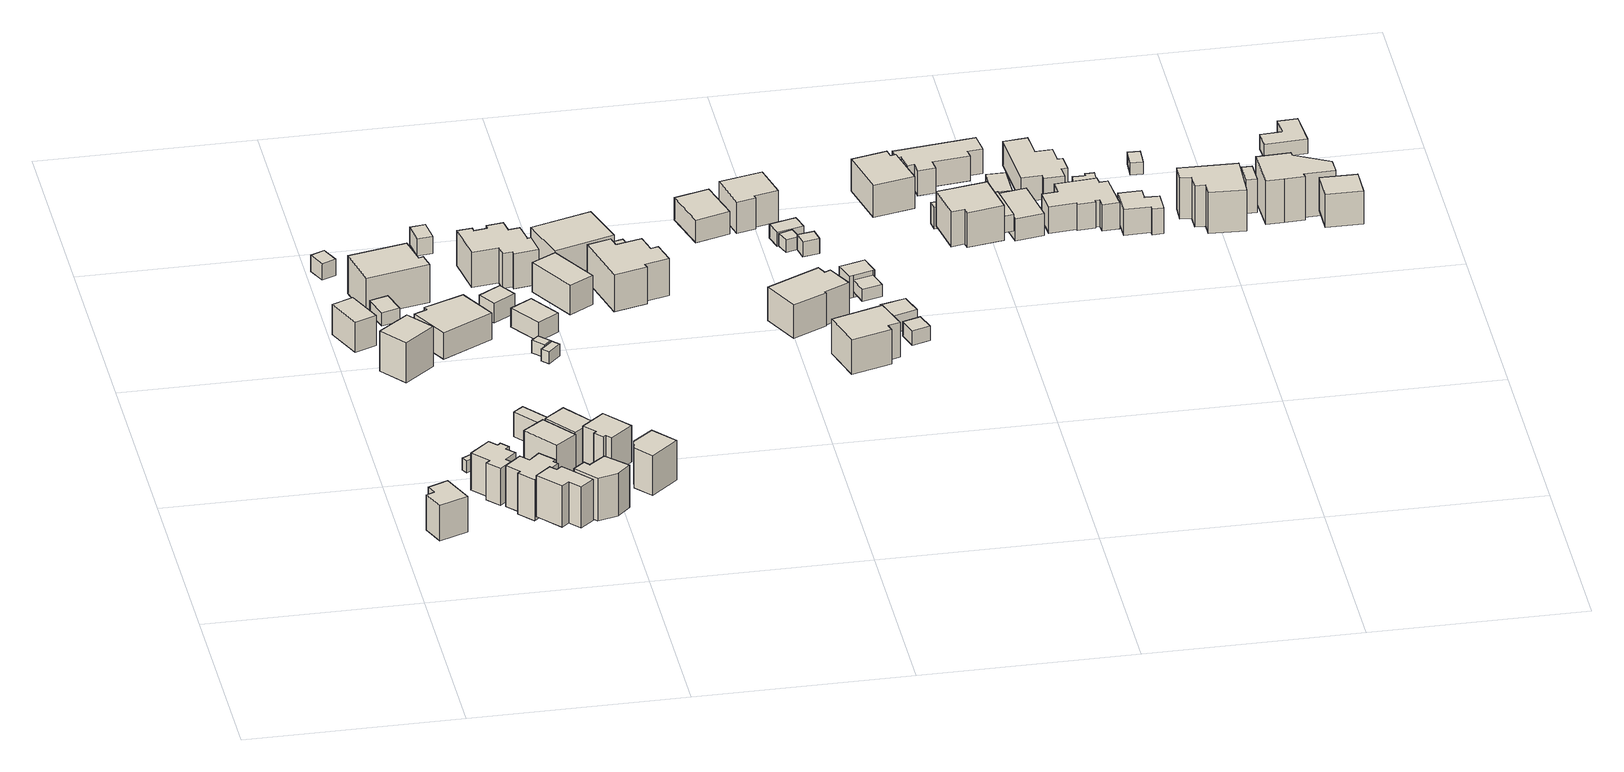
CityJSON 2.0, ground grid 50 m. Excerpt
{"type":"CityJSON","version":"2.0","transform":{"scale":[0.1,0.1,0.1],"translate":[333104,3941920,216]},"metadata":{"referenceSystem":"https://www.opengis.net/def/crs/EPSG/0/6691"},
"CityObjects":{
"building1":{"type":"Building","attributes":{"usage":"411","measuredHeight":9.8,"storeysAboveGround":2,"BuildingIDAttribute.prefecture":"14","BuildingIDAttribute.city":"14151","BuildingDetailAttribute.totalFloorArea":88.46,"BuildingDetailAttribute.buildingFootprintArea":44.23,"BuildingDetailAttribute.buildingStructureType":"601","BuildingDetailAttribute.buildingStructureOrgType":"1","BuildingDetailAttribute.orgUsage":"10","BuildingDetailAttribute.surveyYear":2015,"BuildingLandSlideRiskAttribute.description":"1","BuildingLandSlideRiskAttribute.areaType":"1"},"geometry":[{"type":"Solid","lod":"1","boundaries":[[[[0,1,2,3,4,5]],[[4,6,7,5]],[[3,8,6,4]],[[2,9,8,3]],[[1,10,9,2]],[[0,11,10,1]],[[5,7,11,0]],[[6,8,9,10,11,7]]]]}]},
"building2":{"type":"Building","attributes":{"usage":"411","measuredHeight":10.4,"storeysAboveGround":2,"BuildingIDAttribute.prefecture":"14","BuildingIDAttribute.city":"14151","BuildingDetailAttribute.totalFloorArea":95.38,"BuildingDetailAttribute.buildingFootprintArea":47.69,"BuildingDetailAttribute.buildingStructureType":"601","BuildingDetailAttribute.buildingStructureOrgType":"1","BuildingDetailAttribute.orgUsage":"10","BuildingDetailAttribute.surveyYear":2015,"BuildingLandSlideRiskAttribute.description":"1","BuildingLandSlideRiskAttribute.areaType":"1"},"geometry":[{"type":"Solid","lod":"1","boundaries":[[[[12,13,14,15,16,17,18,19,20,21,22,23]],[[22,24,25,23]],[[21,26,24,22]],[[20,27,26,21]],[[19,28,27,20]],[[18,29,28,19]],[[17,30,29,18]],[[16,31,30,17]],[[15,32,31,16]],[[14,33,32,15]],[[13,34,33,14]],[[12,35,34,13]],[[23,25,35,12]],[[24,26,27,28,29,30,31,32,33,34,35,25]]]]}]},
"building3":{"type":"Building","attributes":{"BuildingIDAttribute.prefecture":"14","BuildingIDAttribute.city":"14151","BuildingDetailAttribute.surveyYear":2015},"geometry":[{"type":"Solid","lod":"1","boundaries":[[[[36,37,38,39]],[[38,40,41,39]],[[37,42,40,38]],[[36,43,42,37]],[[39,41,43,36]],[[40,42,43,41]]]]}]},
"building4":{"type":"Building","attributes":{"usage":"411","measuredHeight":11.6,"storeysAboveGround":2,"BuildingIDAttribute.prefecture":"14","BuildingIDAttribute.city":"14151","BuildingDetailAttribute.totalFloorArea":104.06,"BuildingDetailAttribute.buildingFootprintArea":52.03,"BuildingDetailAttribute.buildingStructureType":"601","BuildingDetailAttribute.buildingStructureOrgType":"1","BuildingDetailAttribute.orgUsage":"10","BuildingDetailAttribute.surveyYear":2015,"BuildingLandSlideRiskAttribute.description":"1","BuildingLandSlideRiskAttribute.areaType":"1"},"geometry":[{"type":"Solid","lod":"1","boundaries":[[[[44,45,46,47,48,49,50,51,52,53]],[[52,54,55,53]],[[51,56,54,52]],[[50,57,56,51]],[[49,58,57,50]],[[48,59,58,49]],[[47,60,59,48]],[[46,61,60,47]],[[45,62,61,46]],[[44,63,62,45]],[[53,55,63,44]],[[54,56,57,58,59,60,61,62,63,55]]]]}]},
"building5":{"type":"Building","attributes":{"usage":"411","measuredHeight":11.5,"storeysAboveGround":2,"BuildingIDAttribute.prefecture":"14","BuildingIDAttribute.city":"14151","BuildingDetailAttribute.totalFloorArea":94.89,"BuildingDetailAttribute.buildingFootprintArea":47.44,"BuildingDetailAttribute.buildingStructureType":"601","BuildingDetailAttribute.buildingStructureOrgType":"1","BuildingDetailAttribute.orgUsage":"10","BuildingDetailAttribute.surveyYear":2015,"BuildingLandSlideRiskAttribute.description":"1","BuildingLandSlideRiskAttribute.areaType":"1"},"geometry":[{"type":"Solid","lod":"1","boundaries":[[[[64,65,66,67,68,69,70,71]],[[70,72,73,71]],[[69,74,72,70]],[[68,75,74,69]],[[67,76,75,68]],[[66,77,76,67]],[[65,78,77,66]],[[64,79,78,65]],[[71,73,79,64]],[[72,74,75,76,77,78,79,73]]]]}]},
"building6":{"type":"Building","attributes":{"usage":"411","measuredHeight":8.3,"storeysAboveGround":2,"BuildingIDAttribute.prefecture":"14","BuildingIDAttribute.city":"14151","BuildingDetailAttribute.totalFloorArea":82.24,"BuildingDetailAttribute.buildingFootprintArea":41.12,"BuildingDetailAttribute.buildingStructureType":"601","BuildingDetailAttribute.buildingStructureOrgType":"1","BuildingDetailAttribute.orgUsage":"10","BuildingDetailAttribute.surveyYear":2015,"BuildingLandSlideRiskAttribute.description":"1","BuildingLandSlideRiskAttribute.areaType":"1"},"geometry":[{"type":"Solid","lod":"1","boundaries":[[[[80,81,82,83]],[[82,84,85,83]],[[81,86,84,82]],[[80,87,86,81]],[[83,85,87,80]],[[84,86,87,85]]]]}]},
"building7":{"type":"Building","attributes":{"usage":"411","measuredHeight":11.3,"storeysAboveGround":1,"BuildingIDAttribute.prefecture":"14","BuildingIDAttribute.city":"14151","BuildingDetailAttribute.totalFloorArea":63.18,"BuildingDetailAttribute.buildingFootprintArea":63.18,"BuildingDetailAttribute.buildingStructureType":"601","BuildingDetailAttribute.buildingStructureOrgType":"1","BuildingDetailAttribute.orgUsage":"10","BuildingDetailAttribute.surveyYear":2015,"BuildingLandSlideRiskAttribute.description":"1","BuildingLandSlideRiskAttribute.areaType":"1"},"geometry":[{"type":"Solid","lod":"1","boundaries":[[[[88,89,90,91]],[[90,92,93,91]],[[89,94,92,90]],[[88,95,94,89]],[[91,93,95,88]],[[92,94,95,93]]]]}]},
"building8":{"type":"Building","attributes":{"usage":"411","measuredHeight":10.3,"storeysAboveGround":2,"BuildingIDAttribute.prefecture":"14","BuildingIDAttribute.city":"14151","BuildingDetailAttribute.totalFloorArea":102.05,"BuildingDetailAttribute.buildingFootprintArea":51.02,"BuildingDetailAttribute.buildingStructureType":"601","BuildingDetailAttribute.buildingStructureOrgType":"1","BuildingDetailAttribute.orgUsage":"10","BuildingDetailAttribute.surveyYear":2015,"BuildingLandSlideRiskAttribute.description":"1","BuildingLandSlideRiskAttribute.areaType":"1"},"geometry":[{"type":"Solid","lod":"1","boundaries":[[[[96,97,98,99]],[[98,100,101,99]],[[97,102,100,98]],[[96,103,102,97]],[[99,101,103,96]],[[100,102,103,101]]]]}]},
"building9":{"type":"Building","attributes":{"usage":"411","measuredHeight":12,"storeysAboveGround":2,"BuildingIDAttribute.prefecture":"14","BuildingIDAttribute.city":"14151","BuildingDetailAttribute.totalFloorArea":126.19,"BuildingDetailAttribute.buildingFootprintArea":63.09,"BuildingDetailAttribute.buildingStructureType":"601","BuildingDetailAttribute.buildingStructureOrgType":"1","BuildingDetailAttribute.orgUsage":"10","BuildingDetailAttribute.surveyYear":2015,"BuildingLandSlideRiskAttribute.description":"1","BuildingLandSlideRiskAttribute.areaType":"1"},"geometry":[{"type":"Solid","lod":"1","boundaries":[[[[104,105,106,107,108,109,110]],[[109,111,112,110]],[[108,113,111,109]],[[107,114,113,108]],[[106,115,114,107]],[[105,116,115,106]],[[104,117,116,105]],[[110,112,117,104]],[[111,113,114,115,116,117,112]]]]}]},
"building10":{"type":"Building","attributes":{"usage":"411","measuredHeight":4.9,"storeysAboveGround":2,"BuildingIDAttribute.prefecture":"14","BuildingIDAttribute.city":"14151","BuildingDetailAttribute.totalFloorArea":27.02,"BuildingDetailAttribute.buildingFootprintArea":13.51,"BuildingDetailAttribute.buildingStructureType":"601","BuildingDetailAttribute.buildingStructureOrgType":"1","BuildingDetailAttribute.orgUsage":"10","BuildingDetailAttribute.surveyYear":2015,"BuildingLandSlideRiskAttribute.description":"1","BuildingLandSlideRiskAttribute.areaType":"1"},"geometry":[{"type":"Solid","lod":"1","boundaries":[[[[118,119,120,121]],[[120,122,123,121]],[[119,124,122,120]],[[118,125,124,119]],[[121,123,125,118]],[[122,124,125,123]]]]}]},
"building11":{"type":"Building","attributes":{"measuredHeight":6.6,"BuildingIDAttribute.prefecture":"14","BuildingIDAttribute.city":"14151","BuildingDetailAttribute.surveyYear":2015,"BuildingLandSlideRiskAttribute.description":"1","BuildingLandSlideRiskAttribute.areaType":"1"},"geometry":[{"type":"Solid","lod":"1","boundaries":[[[[126,127,128,129]],[[128,130,131,129]],[[127,132,130,128]],[[126,133,132,127]],[[129,131,133,126]],[[130,132,133,131]]]]}]},
"building12":{"type":"Building","attributes":{"measuredHeight":3.8,"BuildingIDAttribute.prefecture":"14","BuildingIDAttribute.city":"14151","BuildingDetailAttribute.surveyYear":2015,"BuildingLandSlideRiskAttribute.description":"1","BuildingLandSlideRiskAttribute.areaType":"1"},"geometry":[{"type":"Solid","lod":"1","boundaries":[[[[134,135,136,137]],[[136,138,139,137]],[[135,140,138,136]],[[134,141,140,135]],[[137,139,141,134]],[[138,140,141,139]]]]}]},
"building13":{"type":"Building","attributes":{"usage":"411","measuredHeight":9.8,"storeysAboveGround":2,"BuildingIDAttribute.prefecture":"14","BuildingIDAttribute.city":"14151","BuildingDetailAttribute.totalFloorArea":89.57,"BuildingDetailAttribute.buildingFootprintArea":44.79,"BuildingDetailAttribute.buildingStructureType":"601","BuildingDetailAttribute.buildingStructureOrgType":"1","BuildingDetailAttribute.orgUsage":"10","BuildingDetailAttribute.surveyYear":2015,"BuildingLandSlideRiskAttribute.description":"1","BuildingLandSlideRiskAttribute.areaType":"1"},"geometry":[{"type":"Solid","lod":"1","boundaries":[[[[142,143,144,145]],[[144,146,147,145]],[[143,148,146,144]],[[142,149,148,143]],[[145,147,149,142]],[[146,148,149,147]]]]}]},
"building14":{"type":"Building","attributes":{"usage":"422","measuredHeight":10,"storeysAboveGround":2,"BuildingIDAttribute.prefecture":"14","BuildingIDAttribute.city":"14151","BuildingDetailAttribute.totalFloorArea":243.57,"BuildingDetailAttribute.buildingFootprintArea":121.78,"BuildingDetailAttribute.buildingStructureType":"610","BuildingDetailAttribute.buildingStructureOrgType":"2","BuildingDetailAttribute.orgUsage":"137","BuildingDetailAttribute.surveyYear":2015,"BuildingLandSlideRiskAttribute.description":"1","BuildingLandSlideRiskAttribute.areaType":"1"},"geometry":[{"type":"Solid","lod":"1","boundaries":[[[[150,151,152,153,154,155]],[[154,156,157,155]],[[153,158,156,154]],[[152,159,158,153]],[[151,160,159,152]],[[150,161,160,151]],[[155,157,161,150]],[[156,158,159,160,161,157]]]]}]},
"building15":{"type":"Building","attributes":{"usage":"411","measuredHeight":10.4,"storeysAboveGround":2,"BuildingIDAttribute.prefecture":"14","BuildingIDAttribute.city":"14151","BuildingDetailAttribute.totalFloorArea":98.52,"BuildingDetailAttribute.buildingFootprintArea":49.26,"BuildingDetailAttribute.buildingStructureType":"601","BuildingDetailAttribute.buildingStructureOrgType":"1","BuildingDetailAttribute.orgUsage":"10","BuildingDetailAttribute.surveyYear":2015,"BuildingLandSlideRiskAttribute.description":"1","BuildingLandSlideRiskAttribute.areaType":"1"},"geometry":[{"type":"Solid","lod":"1","boundaries":[[[[162,163,164,165,166,167,168,169]],[[168,170,171,169]],[[167,172,170,168]],[[166,173,172,167]],[[165,174,173,166]],[[164,175,174,165]],[[163,176,175,164]],[[162,177,176,163]],[[169,171,177,162]],[[170,172,173,174,175,176,177,171]]]]}]},
"building16":{"type":"Building","attributes":{"usage":"411","measuredHeight":8,"storeysAboveGround":1,"BuildingIDAttribute.prefecture":"14","BuildingIDAttribute.city":"14151","BuildingDetailAttribute.totalFloorArea":127.28,"BuildingDetailAttribute.buildingFootprintArea":127.28,"BuildingDetailAttribute.buildingStructureType":"601","BuildingDetailAttribute.buildingStructureOrgType":"1","BuildingDetailAttribute.orgUsage":"10","BuildingDetailAttribute.surveyYear":2015,"BuildingLandSlideRiskAttribute.description":"1","BuildingLandSlideRiskAttribute.areaType":"1"},"geometry":[{"type":"Solid","lod":"1","boundaries":[[[[178,179,180,181,182,183]],[[182,184,185,183]],[[181,186,184,182]],[[180,187,186,181]],[[179,188,187,180]],[[178,189,188,179]],[[183,185,189,178]],[[184,186,187,188,189,185]]]]}]},
"building17":{"type":"Building","attributes":{"usage":"411","measuredHeight":11.5,"storeysAboveGround":2,"BuildingIDAttribute.prefecture":"14","BuildingIDAttribute.city":"14151","BuildingDetailAttribute.totalFloorArea":79.07,"BuildingDetailAttribute.buildingFootprintArea":39.54,"BuildingDetailAttribute.buildingStructureType":"601","BuildingDetailAttribute.buildingStructureOrgType":"1","BuildingDetailAttribute.orgUsage":"10","BuildingDetailAttribute.surveyYear":2015,"BuildingLandSlideRiskAttribute.description":"1","BuildingLandSlideRiskAttribute.areaType":"1"},"geometry":[{"type":"Solid","lod":"1","boundaries":[[[[190,191,192,193,194]],[[193,195,196,194]],[[192,197,195,193]],[[191,198,197,192]],[[190,199,198,191]],[[194,196,199,190]],[[195,197,198,199,196]]]]}]},
"building18":{"type":"Building","attributes":{"BuildingIDAttribute.prefecture":"14","BuildingIDAttribute.city":"14151","BuildingDetailAttribute.surveyYear":2015,"BuildingLandSlideRiskAttribute.description":"1","BuildingLandSlideRiskAttribute.areaType":"1"},"geometry":[{"type":"Solid","lod":"1","boundaries":[[[[200,201,202,203]],[[202,204,205,203]],[[201,206,204,202]],[[200,207,206,201]],[[203,205,207,200]],[[204,206,207,205]]]]}]},
"building19":{"type":"Building","attributes":{"measuredHeight":6,"BuildingIDAttribute.prefecture":"14","BuildingIDAttribute.city":"14151","BuildingDetailAttribute.surveyYear":2015,"BuildingLandSlideRiskAttribute.description":"1","BuildingLandSlideRiskAttribute.areaType":"1"},"geometry":[{"type":"Solid","lod":"1","boundaries":[[[[208,209,210,211]],[[210,212,213,211]],[[209,214,212,210]],[[208,215,214,209]],[[211,213,215,208]],[[212,214,215,213]]]]}]},
"building20":{"type":"Building","attributes":{"usage":"411","measuredHeight":5.3,"storeysAboveGround":1,"BuildingIDAttribute.prefecture":"14","BuildingIDAttribute.city":"14151","BuildingDetailAttribute.totalFloorArea":24.82,"BuildingDetailAttribute.buildingFootprintArea":24.82,"BuildingDetailAttribute.buildingStructureType":"601","BuildingDetailAttribute.buildingStructureOrgType":"1","BuildingDetailAttribute.orgUsage":"10","BuildingDetailAttribute.surveyYear":2015,"BuildingLandSlideRiskAttribute.description":"1","BuildingLandSlideRiskAttribute.areaType":"1"},"geometry":[{"type":"Solid","lod":"1","boundaries":[[[[216,217,218,219]],[[218,220,221,219]],[[217,222,220,218]],[[216,223,222,217]],[[219,221,223,216]],[[220,222,223,221]]]]}]},
"building21":{"type":"Building","attributes":{"usage":"401","measuredHeight":4.7,"storeysAboveGround":1,"BuildingIDAttribute.prefecture":"14","BuildingIDAttribute.city":"14151","BuildingDetailAttribute.totalFloorArea":17.36,"BuildingDetailAttribute.buildingFootprintArea":17.36,"BuildingDetailAttribute.buildingStructureType":"601","BuildingDetailAttribute.buildingStructureOrgType":"1","BuildingDetailAttribute.orgUsage":"61","BuildingDetailAttribute.surveyYear":2015,"BuildingLandSlideRiskAttribute.description":"1","BuildingLandSlideRiskAttribute.areaType":"1"},"geometry":[{"type":"Solid","lod":"1","boundaries":[[[[224,225,226,227]],[[226,228,229,227]],[[225,230,228,226]],[[224,231,230,225]],[[227,229,231,224]],[[228,230,231,229]]]]}]},
"building22":{"type":"Building","attributes":{"usage":"411","measuredHeight":5.9,"storeysAboveGround":1,"BuildingIDAttribute.prefecture":"14","BuildingIDAttribute.city":"14151","BuildingDetailAttribute.totalFloorArea":46.43,"BuildingDetailAttribute.buildingFootprintArea":46.43,"BuildingDetailAttribute.buildingStructureType":"601","BuildingDetailAttribute.buildingStructureOrgType":"1","BuildingDetailAttribute.orgUsage":"10","BuildingDetailAttribute.surveyYear":2015,"BuildingLandSlideRiskAttribute.description":"1","BuildingLandSlideRiskAttribute.areaType":"1"},"geometry":[{"type":"Solid","lod":"1","boundaries":[[[[232,233,234,235]],[[234,236,237,235]],[[233,238,236,234]],[[232,239,238,233]],[[235,237,239,232]],[[236,238,239,237]]]]}]},
"building23":{"type":"Building","attributes":{"usage":"411","measuredHeight":10,"storeysAboveGround":2,"BuildingIDAttribute.prefecture":"14","BuildingIDAttribute.city":"14151","BuildingDetailAttribute.totalFloorArea":242.33,"BuildingDetailAttribute.buildingFootprintArea":121.17,"BuildingDetailAttribute.buildingStructureType":"601","BuildingDetailAttribute.buildingStructureOrgType":"1","BuildingDetailAttribute.orgUsage":"10","BuildingDetailAttribute.surveyYear":2015,"BuildingLandSlideRiskAttribute.description":"1","BuildingLandSlideRiskAttribute.areaType":"1"},"geometry":[{"type":"Solid","lod":"1","boundaries":[[[[240,241,242,243,244,245,246,247,248,249,250,251,252,253,254,255]],[[254,256,257,255]],[[253,258,256,254]],[[252,259,258,253]],[[251,260,259,252]],[[250,261,260,251]],[[249,262,261,250]],[[248,263,262,249]],[[247,264,263,248]],[[246,265,264,247]],[[245,266,265,246]],[[244,267,266,245]],[[243,268,267,244]],[[242,269,268,243]],[[241,270,269,242]],[[240,271,270,241]],[[255,257,271,240]],[[256,258,259,260,261,262,263,264,265,266,267,268,269,270,271,257]]]]}]},
"building24":{"type":"Building","attributes":{"usage":"411","measuredHeight":8,"storeysAboveGround":2,"BuildingIDAttribute.prefecture":"14","BuildingIDAttribute.city":"14151","BuildingDetailAttribute.totalFloorArea":135.94,"BuildingDetailAttribute.buildingFootprintArea":67.97,"BuildingDetailAttribute.buildingStructureType":"601","BuildingDetailAttribute.buildingStructureOrgType":"1","BuildingDetailAttribute.orgUsage":"10","BuildingDetailAttribute.surveyYear":2015,"BuildingLandSlideRiskAttribute.description":"1","BuildingLandSlideRiskAttribute.areaType":"1"},"geometry":[{"type":"Solid","lod":"1","boundaries":[[[[272,273,274,275]],[[274,276,277,275]],[[273,278,276,274]],[[272,279,278,273]],[[275,277,279,272]],[[276,278,279,277]]]]}]},
"building25":{"type":"Building","attributes":{"usage":"411","measuredHeight":8.9,"storeysAboveGround":2,"BuildingIDAttribute.prefecture":"14","BuildingIDAttribute.city":"14151","BuildingDetailAttribute.totalFloorArea":272.46,"BuildingDetailAttribute.buildingFootprintArea":136.23,"BuildingDetailAttribute.buildingStructureType":"601","BuildingDetailAttribute.buildingStructureOrgType":"1","BuildingDetailAttribute.orgUsage":"10","BuildingDetailAttribute.surveyYear":2015,"BuildingLandSlideRiskAttribute.description":"1","BuildingLandSlideRiskAttribute.areaType":"1"},"geometry":[{"type":"Solid","lod":"1","boundaries":[[[[280,281,282,283]],[[282,284,285,283]],[[281,286,284,282]],[[280,287,286,281]],[[283,285,287,280]],[[284,286,287,285]]]]}]},
"building26":{"type":"Building","attributes":{"usage":"411","measuredHeight":10.2,"storeysAboveGround":2,"BuildingIDAttribute.prefecture":"14","BuildingIDAttribute.city":"14151","BuildingDetailAttribute.totalFloorArea":229.03,"BuildingDetailAttribute.buildingFootprintArea":114.51,"BuildingDetailAttribute.buildingStructureType":"601","BuildingDetailAttribute.buildingStructureOrgType":"1","BuildingDetailAttribute.orgUsage":"10","BuildingDetailAttribute.surveyYear":2015,"BuildingLandSlideRiskAttribute.description":"1","BuildingLandSlideRiskAttribute.areaType":"1"},"geometry":[{"type":"Solid","lod":"1","boundaries":[[[[288,289,290,291,292,293,294,295,296,297]],[[296,298,299,297]],[[295,300,298,296]],[[294,301,300,295]],[[293,302,301,294]],[[292,303,302,293]],[[291,304,303,292]],[[290,305,304,291]],[[289,306,305,290]],[[288,307,306,289]],[[297,299,307,288]],[[298,300,301,302,303,304,305,306,307,299]]]]}]},
"building27":{"type":"Building","attributes":{"BuildingIDAttribute.prefecture":"14","BuildingIDAttribute.city":"14151","BuildingDetailAttribute.surveyYear":2015,"BuildingLandSlideRiskAttribute.description":"1","BuildingLandSlideRiskAttribute.areaType":"1"},"geometry":[{"type":"Solid","lod":"1","boundaries":[[[[308,309,310,311]],[[310,312,313,311]],[[309,314,312,310]],[[308,315,314,309]],[[311,313,315,308]],[[312,314,315,313]]]]}]},
"building28":{"type":"Building","attributes":{"usage":"411","measuredHeight":11,"storeysAboveGround":2,"BuildingIDAttribute.prefecture":"14","BuildingIDAttribute.city":"14151","BuildingDetailAttribute.totalFloorArea":205.81,"BuildingDetailAttribute.buildingFootprintArea":102.9,"BuildingDetailAttribute.buildingStructureType":"601","BuildingDetailAttribute.buildingStructureOrgType":"1","BuildingDetailAttribute.orgUsage":"10","BuildingDetailAttribute.surveyYear":2015,"BuildingLandSlideRiskAttribute.description":"1","BuildingLandSlideRiskAttribute.areaType":"1"},"geometry":[{"type":"Solid","lod":"1","boundaries":[[[[316,317,318,319,320,321]],[[320,322,323,321]],[[319,324,322,320]],[[318,325,324,319]],[[317,326,325,318]],[[316,327,326,317]],[[321,323,327,316]],[[322,324,325,326,327,323]]]]}]},
"building29":{"type":"Building","attributes":{"usage":"411","measuredHeight":10,"storeysAboveGround":2,"BuildingIDAttribute.prefecture":"14","BuildingIDAttribute.city":"14151","BuildingDetailAttribute.totalFloorArea":229.59,"BuildingDetailAttribute.buildingFootprintArea":114.8,"BuildingDetailAttribute.buildingStructureType":"601","BuildingDetailAttribute.buildingStructureOrgType":"1","BuildingDetailAttribute.orgUsage":"10","BuildingDetailAttribute.surveyYear":2015,"BuildingLandSlideRiskAttribute.description":"1","BuildingLandSlideRiskAttribute.areaType":"1"},"geometry":[{"type":"Solid","lod":"1","boundaries":[[[[328,329,330,331,332,333,334,335,336]],[[335,337,338,336]],[[334,339,337,335]],[[333,340,339,334]],[[332,341,340,333]],[[331,342,341,332]],[[330,343,342,331]],[[329,344,343,330]],[[328,345,344,329]],[[336,338,345,328]],[[337,339,340,341,342,343,344,345,338]]]]}]},
"building30":{"type":"Building","attributes":{"usage":"413","measuredHeight":6.5,"storeysAboveGround":2,"BuildingIDAttribute.prefecture":"14","BuildingIDAttribute.city":"14151","BuildingDetailAttribute.totalFloorArea":146.28,"BuildingDetailAttribute.buildingFootprintArea":73.14,"BuildingDetailAttribute.buildingStructureType":"601","BuildingDetailAttribute.buildingStructureOrgType":"1","BuildingDetailAttribute.orgUsage":"30","BuildingDetailAttribute.surveyYear":2015,"BuildingLandSlideRiskAttribute.description":"1","BuildingLandSlideRiskAttribute.areaType":"1"},"geometry":[{"type":"Solid","lod":"1","boundaries":[[[[346,347,348,349]],[[348,350,351,349]],[[347,352,350,348]],[[346,353,352,347]],[[349,351,353,346]],[[350,352,353,351]]]]}]},
"building31":{"type":"Building","attributes":{"measuredHeight":5.5,"BuildingIDAttribute.prefecture":"14","BuildingIDAttribute.city":"14151","BuildingDetailAttribute.surveyYear":2015,"BuildingLandSlideRiskAttribute.description":"1","BuildingLandSlideRiskAttribute.areaType":"1"},"geometry":[{"type":"Solid","lod":"1","boundaries":[[[[354,355,356,357]],[[356,358,359,357]],[[355,360,358,356]],[[354,361,360,355]],[[357,359,361,354]],[[358,360,361,359]]]]}]},
"building32":{"type":"Building","attributes":{"usage":"411","measuredHeight":4.7,"storeysAboveGround":1,"BuildingIDAttribute.prefecture":"14","BuildingIDAttribute.city":"14151","BuildingDetailAttribute.totalFloorArea":33.85,"BuildingDetailAttribute.buildingFootprintArea":33.85,"BuildingDetailAttribute.buildingStructureType":"610","BuildingDetailAttribute.buildingStructureOrgType":"2","BuildingDetailAttribute.orgUsage":"10","BuildingDetailAttribute.surveyYear":2015,"BuildingLandSlideRiskAttribute.description":"1","BuildingLandSlideRiskAttribute.areaType":"1"},"geometry":[{"type":"Solid","lod":"1","boundaries":[[[[362,363,364,365]],[[364,366,367,365]],[[363,368,366,364]],[[362,369,368,363]],[[365,367,369,362]],[[366,368,369,367]]]]}]},
"building33":{"type":"Building","attributes":{"usage":"411","measuredHeight":3.3,"storeysAboveGround":1,"BuildingIDAttribute.prefecture":"14","BuildingIDAttribute.city":"14151","BuildingDetailAttribute.totalFloorArea":9.71,"BuildingDetailAttribute.buildingFootprintArea":9.71,"BuildingDetailAttribute.buildingStructureType":"601","BuildingDetailAttribute.buildingStructureOrgType":"1","BuildingDetailAttribute.orgUsage":"10","BuildingDetailAttribute.surveyYear":2015,"BuildingLandSlideRiskAttribute.description":"1","BuildingLandSlideRiskAttribute.areaType":"1"},"geometry":[{"type":"Solid","lod":"1","boundaries":[[[[370,371,372,373]],[[372,374,375,373]],[[371,376,374,372]],[[370,377,376,371]],[[373,375,377,370]],[[374,376,377,375]]]]}]},
"building34":{"type":"Building","attributes":{"usage":"413","measuredHeight":9.2,"storeysAboveGround":2,"BuildingIDAttribute.prefecture":"14","BuildingIDAttribute.city":"14151","BuildingDetailAttribute.totalFloorArea":153.51,"BuildingDetailAttribute.buildingFootprintArea":76.76,"BuildingDetailAttribute.buildingStructureType":"601","BuildingDetailAttribute.buildingStructureOrgType":"1","BuildingDetailAttribute.orgUsage":"30","BuildingDetailAttribute.surveyYear":2015,"BuildingLandSlideRiskAttribute.description":"1","BuildingLandSlideRiskAttribute.areaType":"1"},"geometry":[{"type":"Solid","lod":"1","boundaries":[[[[378,379,380,381,382,383]],[[382,384,385,383]],[[381,386,384,382]],[[380,387,386,381]],[[379,388,387,380]],[[378,389,388,379]],[[383,385,389,378]],[[384,386,387,388,389,385]]]]}]},
"building35":{"type":"Building","attributes":{"usage":"411","measuredHeight":6.4,"storeysAboveGround":1,"BuildingIDAttribute.prefecture":"14","BuildingIDAttribute.city":"14151","BuildingDetailAttribute.totalFloorArea":27.4,"BuildingDetailAttribute.buildingFootprintArea":27.4,"BuildingDetailAttribute.buildingStructureType":"601","BuildingDetailAttribute.buildingStructureOrgType":"1","BuildingDetailAttribute.orgUsage":"10","BuildingDetailAttribute.surveyYear":2015,"BuildingLandSlideRiskAttribute.description":"1","BuildingLandSlideRiskAttribute.areaType":"1"},"geometry":[{"type":"Solid","lod":"1","boundaries":[[[[390,391,392,393,394,395]],[[394,396,397,395]],[[393,398,396,394]],[[392,399,398,393]],[[391,400,399,392]],[[390,401,400,391]],[[395,397,401,390]],[[396,398,399,400,401,397]]]]}]},
"building36":{"type":"Building","attributes":{"BuildingIDAttribute.prefecture":"14","BuildingIDAttribute.city":"14151","BuildingDetailAttribute.surveyYear":2015,"BuildingLandSlideRiskAttribute.description":"1","BuildingLandSlideRiskAttribute.areaType":"1"},"geometry":[{"type":"Solid","lod":"1","boundaries":[[[[402,403,404,405]],[[404,406,407,405]],[[403,408,406,404]],[[402,409,408,403]],[[405,407,409,402]],[[406,408,409,407]]]]}]},
"building37":{"type":"Building","attributes":{"usage":"411","measuredHeight":4.1,"storeysAboveGround":1,"BuildingIDAttribute.prefecture":"14","BuildingIDAttribute.city":"14151","BuildingDetailAttribute.totalFloorArea":23.24,"BuildingDetailAttribute.buildingFootprintArea":23.24,"BuildingDetailAttribute.buildingStructureType":"601","BuildingDetailAttribute.buildingStructureOrgType":"1","BuildingDetailAttribute.orgUsage":"10","BuildingDetailAttribute.surveyYear":2015,"BuildingLandSlideRiskAttribute.description":"1","BuildingLandSlideRiskAttribute.areaType":"1"},"geometry":[{"type":"Solid","lod":"1","boundaries":[[[[410,411,412,413]],[[412,414,415,413]],[[411,416,414,412]],[[410,417,416,411]],[[413,415,417,410]],[[414,416,417,415]]]]}]},
"building38":{"type":"Building","attributes":{"measuredHeight":4.6,"BuildingIDAttribute.prefecture":"14","BuildingIDAttribute.city":"14151","BuildingDetailAttribute.surveyYear":2015,"BuildingLandSlideRiskAttribute.description":"1","BuildingLandSlideRiskAttribute.areaType":"1"},"geometry":[{"type":"Solid","lod":"1","boundaries":[[[[418,419,420,421]],[[420,422,423,421]],[[419,424,422,420]],[[418,425,424,419]],[[421,423,425,418]],[[422,424,425,423]]]]}]},
"building39":{"type":"Building","attributes":{"usage":"411","measuredHeight":9,"storeysAboveGround":2,"BuildingIDAttribute.prefecture":"14","BuildingIDAttribute.city":"14151","BuildingDetailAttribute.totalFloorArea":193.35,"BuildingDetailAttribute.buildingFootprintArea":96.68,"BuildingDetailAttribute.buildingStructureType":"601","BuildingDetailAttribute.buildingStructureOrgType":"1","BuildingDetailAttribute.orgUsage":"10","BuildingDetailAttribute.surveyYear":2015,"BuildingLandSlideRiskAttribute.description":"1","BuildingLandSlideRiskAttribute.areaType":"1"},"geometry":[{"type":"Solid","lod":"1","boundaries":[[[[426,427,428,429,430,431]],[[430,432,433,431]],[[429,434,432,430]],[[428,435,434,429]],[[427,436,435,428]],[[426,437,436,427]],[[431,433,437,426]],[[432,434,435,436,437,433]]]]}]},
"building40":{"type":"Building","attributes":{"usage":"411","measuredHeight":10.2,"storeysAboveGround":2,"BuildingIDAttribute.prefecture":"14","BuildingIDAttribute.city":"14151","BuildingDetailAttribute.totalFloorArea":203.88,"BuildingDetailAttribute.buildingFootprintArea":101.94,"BuildingDetailAttribute.buildingStructureType":"601","BuildingDetailAttribute.buildingStructureOrgType":"1","BuildingDetailAttribute.orgUsage":"10","BuildingDetailAttribute.surveyYear":2015,"BuildingLandSlideRiskAttribute.description":"1","BuildingLandSlideRiskAttribute.areaType":"1"},"geometry":[{"type":"Solid","lod":"1","boundaries":[[[[438,439,440,441,442,443]],[[442,444,445,443]],[[441,446,444,442]],[[440,447,446,441]],[[439,448,447,440]],[[438,449,448,439]],[[443,445,449,438]],[[444,446,447,448,449,445]]]]}]},
"building41":{"type":"Building","attributes":{"measuredHeight":5.8,"BuildingIDAttribute.prefecture":"14","BuildingIDAttribute.city":"14151","BuildingDetailAttribute.surveyYear":2015,"BuildingLandSlideRiskAttribute.description":"1","BuildingLandSlideRiskAttribute.areaType":"1"},"geometry":[{"type":"Solid","lod":"1","boundaries":[[[[450,451,452,453]],[[452,454,455,453]],[[451,456,454,452]],[[450,457,456,451]],[[453,455,457,450]],[[454,456,457,455]]]]}]},
"building42":{"type":"Building","attributes":{"measuredHeight":8.3,"BuildingIDAttribute.prefecture":"14","BuildingIDAttribute.city":"14151","BuildingDetailAttribute.surveyYear":2015,"BuildingLandSlideRiskAttribute.description":"1","BuildingLandSlideRiskAttribute.areaType":"1"},"geometry":[{"type":"Solid","lod":"1","boundaries":[[[[458,459,460,461]],[[460,462,463,461]],[[459,464,462,460]],[[458,465,464,459]],[[461,463,465,458]],[[462,464,465,463]]]]}]},
"building43":{"type":"Building","attributes":{"usage":"411","measuredHeight":8.4,"storeysAboveGround":2,"BuildingIDAttribute.prefecture":"14","BuildingIDAttribute.city":"14151","BuildingDetailAttribute.totalFloorArea":219.47,"BuildingDetailAttribute.buildingFootprintArea":109.74,"BuildingDetailAttribute.buildingStructureType":"601","BuildingDetailAttribute.buildingStructureOrgType":"1","BuildingDetailAttribute.orgUsage":"10","BuildingDetailAttribute.surveyYear":2015,"BuildingLandSlideRiskAttribute.description":"1","BuildingLandSlideRiskAttribute.areaType":"1"},"geometry":[{"type":"Solid","lod":"1","boundaries":[[[[466,467,468,469,470,471,472,473,474,475,476,477]],[[476,478,479,477]],[[475,480,478,476]],[[474,481,480,475]],[[473,482,481,474]],[[472,483,482,473]],[[471,484,483,472]],[[470,485,484,471]],[[469,486,485,470]],[[468,487,486,469]],[[467,488,487,468]],[[466,489,488,467]],[[477,479,489,466]],[[478,480,481,482,483,484,485,486,487,488,489,479]]]]}]},
"building44":{"type":"Building","attributes":{"usage":"411","measuredHeight":6.7,"storeysAboveGround":2,"BuildingIDAttribute.prefecture":"14","BuildingIDAttribute.city":"14151","BuildingDetailAttribute.totalFloorArea":85.96,"BuildingDetailAttribute.buildingFootprintArea":42.98,"BuildingDetailAttribute.buildingStructureType":"601","BuildingDetailAttribute.buildingStructureOrgType":"1","BuildingDetailAttribute.orgUsage":"10","BuildingDetailAttribute.surveyYear":2015,"BuildingLandSlideRiskAttribute.description":"1","BuildingLandSlideRiskAttribute.areaType":"1"},"geometry":[{"type":"Solid","lod":"1","boundaries":[[[[490,491,492,493]],[[492,494,495,493]],[[491,496,494,492]],[[490,497,496,491]],[[493,495,497,490]],[[494,496,497,495]]]]}]},
"building45":{"type":"Building","attributes":{"usage":"431","storeysAboveGround":1,"BuildingIDAttribute.prefecture":"14","BuildingIDAttribute.city":"14151","BuildingDetailAttribute.totalFloorArea":31.28,"BuildingDetailAttribute.buildingFootprintArea":31.28,"BuildingDetailAttribute.buildingStructureType":"610","BuildingDetailAttribute.buildingStructureOrgType":"2","BuildingDetailAttribute.orgUsage":"143","BuildingDetailAttribute.surveyYear":2015,"BuildingLandSlideRiskAttribute.description":"1","BuildingLandSlideRiskAttribute.areaType":"1"},"geometry":[{"type":"Solid","lod":"1","boundaries":[[[[498,499,500,501]],[[500,502,503,501]],[[499,504,502,500]],[[498,505,504,499]],[[501,503,505,498]],[[502,504,505,503]]]]}]},
"building46":{"type":"Building","attributes":{"usage":"411","measuredHeight":8,"storeysAboveGround":1,"BuildingIDAttribute.prefecture":"14","BuildingIDAttribute.city":"14151","BuildingDetailAttribute.totalFloorArea":123.03,"BuildingDetailAttribute.buildingFootprintArea":123.03,"BuildingDetailAttribute.buildingStructureType":"601","BuildingDetailAttribute.buildingStructureOrgType":"1","BuildingDetailAttribute.orgUsage":"10","BuildingDetailAttribute.surveyYear":2015,"BuildingLandSlideRiskAttribute.description":"1","BuildingLandSlideRiskAttribute.areaType":"1"},"geometry":[{"type":"Solid","lod":"1","boundaries":[[[[506,507,508,509,510,511,512,513,514,515,516,517,518,519]],[[518,520,521,519]],[[517,522,520,518]],[[516,523,522,517]],[[515,524,523,516]],[[514,525,524,515]],[[513,526,525,514]],[[512,527,526,513]],[[511,528,527,512]],[[510,529,528,511]],[[509,530,529,510]],[[508,531,530,509]],[[507,532,531,508]],[[506,533,532,507]],[[519,521,533,506]],[[520,522,523,524,525,526,527,528,529,530,531,532,533,521]]]]}]},
"building47":{"type":"Building","attributes":{"usage":"414","measuredHeight":6.8,"storeysAboveGround":2,"BuildingIDAttribute.prefecture":"14","BuildingIDAttribute.city":"14151","BuildingDetailAttribute.totalFloorArea":236.28,"BuildingDetailAttribute.buildingFootprintArea":118.14,"BuildingDetailAttribute.buildingStructureType":"601","BuildingDetailAttribute.buildingStructureOrgType":"1","BuildingDetailAttribute.orgUsage":"44","BuildingDetailAttribute.surveyYear":2015,"BuildingLandSlideRiskAttribute.description":"1","BuildingLandSlideRiskAttribute.areaType":"1"},"geometry":[{"type":"Solid","lod":"1","boundaries":[[[[534,535,536,537,538,539,540,541,542,543,544,545]],[[544,546,547,545]],[[543,548,546,544]],[[542,549,548,543]],[[541,550,549,542]],[[540,551,550,541]],[[539,552,551,540]],[[538,553,552,539]],[[537,554,553,538]],[[536,555,554,537]],[[535,556,555,536]],[[534,557,556,535]],[[545,547,557,534]],[[546,548,549,550,551,552,553,554,555,556,557,547]]]]}]},
"building48":{"type":"Building","attributes":{"BuildingIDAttribute.prefecture":"14","BuildingIDAttribute.city":"14151","BuildingDetailAttribute.surveyYear":2015},"geometry":[{"type":"Solid","lod":"1","boundaries":[[[[558,559,560,561,562,563,564,565,566,567]],[[566,568,569,567]],[[565,570,568,566]],[[564,571,570,565]],[[563,572,571,564]],[[562,573,572,563]],[[561,574,573,562]],[[560,575,574,561]],[[559,576,575,560]],[[558,577,576,559]],[[567,569,577,558]],[[568,570,571,572,573,574,575,576,577,569]]]]}]},
"building49":{"type":"Building","attributes":{"usage":"411","measuredHeight":10.8,"storeysAboveGround":1,"BuildingIDAttribute.prefecture":"14","BuildingIDAttribute.city":"14151","BuildingDetailAttribute.totalFloorArea":50,"BuildingDetailAttribute.buildingFootprintArea":50,"BuildingDetailAttribute.buildingStructureType":"601","BuildingDetailAttribute.buildingStructureOrgType":"1","BuildingDetailAttribute.orgUsage":"10","BuildingDetailAttribute.surveyYear":2015},"geometry":[{"type":"Solid","lod":"1","boundaries":[[[[578,579,580,581,582,583,584,585]],[[584,586,587,585]],[[583,588,586,584]],[[582,589,588,583]],[[581,590,589,582]],[[580,591,590,581]],[[579,592,591,580]],[[578,593,592,579]],[[585,587,593,578]],[[586,588,589,590,591,592,593,587]]]]}]},
"building50":{"type":"Building","attributes":{"BuildingIDAttribute.prefecture":"14","BuildingIDAttribute.city":"14151","BuildingDetailAttribute.surveyYear":2015},"geometry":[{"type":"Solid","lod":"1","boundaries":[[[[594,595,596,597]],[[596,598,599,597]],[[595,600,598,596]],[[594,601,600,595]],[[597,599,601,594]],[[598,600,601,599]]]]}]},
"building51":{"type":"Building","attributes":{"usage":"412","measuredHeight":11.5,"storeysAboveGround":2,"BuildingIDAttribute.prefecture":"14","BuildingIDAttribute.city":"14151","BuildingDetailAttribute.totalFloorArea":211.01,"BuildingDetailAttribute.buildingFootprintArea":105.51,"BuildingDetailAttribute.buildingStructureType":"601","BuildingDetailAttribute.buildingStructureOrgType":"1","BuildingDetailAttribute.orgUsage":"20","BuildingDetailAttribute.surveyYear":2015,"BuildingLandSlideRiskAttribute.description":"1","BuildingLandSlideRiskAttribute.areaType":"1"},"geometry":[{"type":"Solid","lod":"1","boundaries":[[[[602,603,604,605,606,607,608,609]],[[608,610,611,609]],[[607,612,610,608]],[[606,613,612,607]],[[605,614,613,606]],[[604,615,614,605]],[[603,616,615,604]],[[602,617,616,603]],[[609,611,617,602]],[[610,612,613,614,615,616,617,611]]]]}]},
"building52":{"type":"Building","attributes":{"usage":"412","measuredHeight":10.9,"storeysAboveGround":2,"BuildingIDAttribute.prefecture":"14","BuildingIDAttribute.city":"14151","BuildingDetailAttribute.totalFloorArea":21.76,"BuildingDetailAttribute.buildingFootprintArea":10.88,"BuildingDetailAttribute.buildingStructureType":"601","BuildingDetailAttribute.buildingStructureOrgType":"1","BuildingDetailAttribute.orgUsage":"20","BuildingDetailAttribute.surveyYear":2015},"geometry":[{"type":"Solid","lod":"1","boundaries":[[[[618,619,620,621]],[[620,622,623,621]],[[619,624,622,620]],[[618,625,624,619]],[[621,623,625,618]],[[622,624,625,623]]]]}]},
"building53":{"type":"Building","attributes":{"usage":"412","measuredHeight":12.9,"storeysAboveGround":2,"BuildingIDAttribute.prefecture":"14","BuildingIDAttribute.city":"14151","BuildingDetailAttribute.totalFloorArea":219.71,"BuildingDetailAttribute.buildingFootprintArea":109.86,"BuildingDetailAttribute.buildingStructureType":"601","BuildingDetailAttribute.buildingStructureOrgType":"1","BuildingDetailAttribute.orgUsage":"20","BuildingDetailAttribute.surveyYear":2015,"BuildingLandSlideRiskAttribute.description":"1","BuildingLandSlideRiskAttribute.areaType":"1"},"geometry":[{"type":"Solid","lod":"1","boundaries":[[[[626,627,628,629,630,631,632,633,634]],[[633,635,636,634]],[[632,637,635,633]],[[631,638,637,632]],[[630,639,638,631]],[[629,640,639,630]],[[628,641,640,629]],[[627,642,641,628]],[[626,643,642,627]],[[634,636,643,626]],[[635,637,638,639,640,641,642,643,636]]]]}]},
"building54":{"type":"Building","attributes":{"usage":"411","measuredHeight":9.3,"storeysAboveGround":1,"BuildingIDAttribute.prefecture":"14","BuildingIDAttribute.city":"14151","BuildingDetailAttribute.totalFloorArea":51.8,"BuildingDetailAttribute.buildingFootprintArea":51.8,"BuildingDetailAttribute.buildingStructureType":"601","BuildingDetailAttribute.buildingStructureOrgType":"1","BuildingDetailAttribute.orgUsage":"10","BuildingDetailAttribute.surveyYear":2015,"BuildingLandSlideRiskAttribute.description":"1","BuildingLandSlideRiskAttribute.areaType":"1"},"geometry":[{"type":"Solid","lod":"1","boundaries":[[[[644,645,646,647]],[[646,648,649,647]],[[645,650,648,646]],[[644,651,650,645]],[[647,649,651,644]],[[648,650,651,649]]]]}]},
"building55":{"type":"Building","attributes":{"usage":"411","measuredHeight":4.7,"storeysAboveGround":2,"BuildingIDAttribute.prefecture":"14","BuildingIDAttribute.city":"14151","BuildingDetailAttribute.totalFloorArea":107.48,"BuildingDetailAttribute.buildingFootprintArea":53.74,"BuildingDetailAttribute.buildingStructureType":"601","BuildingDetailAttribute.buildingStructureOrgType":"1","BuildingDetailAttribute.orgUsage":"10","BuildingDetailAttribute.surveyYear":2015},"geometry":[{"type":"Solid","lod":"1","boundaries":[[[[652,653,654,655,656,657]],[[656,658,659,657]],[[655,660,658,656]],[[654,661,660,655]],[[653,662,661,654]],[[652,663,662,653]],[[657,659,663,652]],[[658,660,661,662,663,659]]]]}]}
},
"vertices":[
[110,74,132],[43,47,132],[22,98,132],[41,106,132],[32,129,132],[79,149,132],[32,129,222],[79,149,222],[41,106,222],[22,98,222],[43,47,222],[110,74,222],
[187,225,122],[152,264,122],[199,306,122],[216,287,122],[223,294,122],[239,276,122],[230,268,122],[249,248,122],[222,224,122],[232,213,122],[204,187,122],[177,217,122],[204,187,216],[177,217,216],[232,213,216],[222,224,216],[249,248,216],[230,268,216],[239,276,216],[223,294,216],[216,287,216],[199,306,216],[152,264,216],[187,225,216],
[161,362,107],[153,376,107],[177,390,107],[185,376,107],[177,390,137],[185,376,137],[153,376,137],[161,362,137],
[261,89,135],[230,124,135],[237,130,135],[210,160,135],[248,195,135],[266,175,135],[291,199,135],[322,165,135],[315,159,135],[325,148,135],[315,159,239],[325,148,239],[322,165,239],[291,199,239],[266,175,239],[248,195,239],[210,160,239],[237,130,239],[230,124,239],[261,89,239],
[327,36,153],[310,21,153],[262,76,153],[298,107,153],[311,93,153],[324,104,153],[382,37,153],[350,10,153],[382,37,258],[350,10,258],[324,104,258],[311,93,258],[298,107,258],[262,76,258],[310,21,258],[327,36,258],
[2,1118,31],[52,1139,31],[88,1054,31],[38,1033,31],[88,1054,108],[38,1033,108],[52,1139,108],[2,1118,108],
[142,977,47],[190,917,47],[119,860,47],[71,920,47],[119,860,149],[71,920,149],[190,917,149],[142,977,149],
[284,340,123],[333,377,123],[392,301,123],[343,263,123],[392,301,215],[343,263,215],[333,377,215],[284,340,215],
[440,53,149],[392,40,149],[349,92,149],[376,114,149],[386,101,149],[424,132,149],[471,84,149],[424,132,257],[471,84,257],[386,101,257],[376,114,257],[349,92,257],[392,40,257],[440,53,257],
[63,1403,7],[30,1388,7],[12,1430,7],[45,1445,7],[12,1430,48],[45,1445,48],[30,1388,48],[63,1403,48],
[363,442,112],[339,423,112],[288,486,112],[312,505,112],[288,486,175],[312,505,175],[339,423,175],[363,442,175],
[155,1132,39],[113,1120,39],[97,1177,39],[139,1189,39],[97,1177,73],[139,1189,73],[113,1120,73],[155,1132,73],
[393,312,124],[339,383,124],[386,420,124],[441,349,124],[386,420,214],[441,349,214],[339,383,214],[393,312,214],
[92,1193,24],[70,1295,24],[206,1324,24],[220,1258,24],[231,1261,24],[239,1225,24],[231,1261,120],[239,1225,120],[220,1258,120],[206,1324,120],[70,1295,120],[92,1193,120],
[460,237,144],[449,249,144],[442,244,144],[425,264,144],[431,269,144],[407,298,144],[460,343,144],[512,281,144],[460,343,237],[512,281,237],[407,298,237],[431,269,237],[425,264,237],[442,244,237],[449,249,237],[460,237,237],
[216,934,53],[167,1025,53],[198,1038,53],[194,1049,53],[287,1086,53],[335,998,53],[287,1086,120],[335,998,120],[194,1049,120],[198,1038,120],[167,1025,120],[216,934,120],
[529,119,152],[495,159,152],[500,188,152],[547,227,152],[593,174,152],[547,227,253],[593,174,253],[500,188,253],[495,159,253],[529,119,253],
[425,796,100],[410,811,100],[439,840,100],[454,825,100],[439,840,130],[454,825,130],[410,811,130],[425,796,130],
[399,867,89],[416,883,89],[440,858,89],[423,842,89],[440,858,121],[423,842,121],[416,883,121],[399,867,121],
[346,1030,74],[320,1071,74],[372,1104,74],[398,1063,74],[372,1104,124],[398,1063,124],[320,1071,124],[346,1030,124],
[282,1419,29],[246,1415,29],[239,1467,29],[275,1472,29],[239,1467,73],[275,1472,73],[246,1415,73],[282,1419,73],
[379,1008,74],[430,1040,74],[477,968,74],[427,936,74],[477,968,122],[427,936,122],[430,1040,122],[379,1008,122],
[321,1345,38],[356,1349,38],[358,1338,38],[389,1343,38],[388,1354,38],[427,1360,38],[432,1328,38],[459,1332,38],[467,1285,38],[475,1287,38],[483,1234,38],[426,1225,38],[425,1233,38],[402,1230,38],[398,1255,38],[336,1247,38],[398,1255,127],[336,1247,127],[402,1230,127],[425,1233,127],[426,1225,127],[483,1234,127],[475,1287,127],[467,1285,127],[459,1332,127],[432,1328,127],[427,1360,127],[388,1354,127],[389,1343,127],[358,1338,127],[356,1349,127],[321,1345,127],
[575,1086,63],[519,1053,63],[455,1164,63],[512,1196,63],[455,1164,138],[512,1196,138],[519,1053,138],[575,1086,138],
[519,1241,44],[486,1349,44],[627,1391,44],[660,1283,44],[627,1391,115],[660,1283,115],[486,1349,115],[519,1241,115],
[690,1055,71],[613,1035,71],[579,1172,71],[634,1187,71],[640,1161,71],[701,1176,71],[712,1131,71],[730,1136,71],[744,1081,71],[687,1066,71],[744,1081,165],[687,1066,165],[730,1136,165],[712,1131,165],[701,1176,165],[640,1161,165],[634,1187,165],[579,1172,165],[613,1035,165],[690,1055,165],
[659,1295,62],[682,1300,62],[692,1260,62],[669,1255,62],[692,1260,92],[669,1255,92],[682,1300,92],[659,1295,92],
[1126,585,209],[1151,506,209],[1122,497,209],[1127,480,209],[1033,451,209],[1006,548,209],[1033,451,297],[1006,548,297],[1127,480,297],[1122,497,297],[1151,506,297],[1126,585,297],
[1014,861,148],[1037,872,148],[1047,851,148],[1061,858,148],[1091,797,148],[1032,768,148],[1034,764,148],[955,725,148],[913,811,148],[955,725,233],[913,811,233],[1034,764,233],[1032,768,233],[1091,797,233],[1061,858,233],[1047,851,233],[1037,872,233],[1014,861,233],
[818,1416,58],[898,1438,58],[926,1335,58],[846,1312,58],[926,1335,115],[846,1312,115],[898,1438,115],[818,1416,115],
[1173,594,208],[1214,607,208],[1228,565,208],[1186,551,208],[1228,565,245],[1186,551,245],[1214,607,245],[1173,594,245],
[1141,691,190],[1200,708,190],[1216,656,190],[1157,638,190],[1216,656,234],[1157,638,234],[1200,708,234],[1141,691,234],
[1021,1172,96],[1010,1203,96],[1042,1214,96],[1052,1183,96],[1042,1214,128],[1052,1183,128],[1010,1203,128],[1021,1172,128],
[1018,1444,62],[1038,1359,62],[982,1346,62],[984,1338,62],[940,1327,62],[918,1421,62],[940,1327,142],[918,1421,142],[984,1338,142],[982,1346,142],[1038,1359,142],[1018,1444,142],
[1159,878,153],[1113,865,153],[1103,862,153],[1090,909,153],[1150,926,153],[1163,879,153],[1150,926,209],[1163,879,209],[1090,909,209],[1103,862,209],[1113,865,209],[1159,878,209],
[1159,878,168],[1172,833,168],[1125,820,168],[1113,865,168],[1125,820,198],[1113,865,198],[1172,833,198],[1159,878,198],
[1008,1210,91],[998,1249,91],[1060,1266,91],[1070,1227,91],[1060,1266,126],[1070,1227,126],[998,1249,126],[1008,1210,126],
[1049,1127,109],[1043,1160,109],[1082,1167,109],[1088,1134,109],[1082,1167,147],[1088,1134,147],[1043,1160,147],[1049,1127,147],
[1218,1457,64],[1301,1476,64],[1305,1456,64],[1318,1459,64],[1341,1359,64],[1245,1337,64],[1341,1359,145],[1245,1337,145],[1318,1459,145],[1305,1456,145],[1301,1476,145],[1218,1457,145],
[1354,1170,129],[1471,1190,129],[1489,1083,129],[1404,1068,129],[1401,1083,129],[1370,1077,129],[1401,1083,217],[1370,1077,217],[1404,1068,217],[1489,1083,217],[1471,1190,217],[1354,1170,217],
[1455,1228,110],[1458,1205,110],[1353,1190,110],[1350,1213,110],[1353,1190,164],[1350,1213,164],[1458,1205,164],[1455,1228,164],
[1514,1102,139],[1490,1098,139],[1472,1200,139],[1497,1204,139],[1472,1200,181],[1497,1204,181],[1490,1098,181],[1514,1102,181],
[1509,1530,62],[1515,1480,62],[1480,1476,62],[1482,1455,62],[1396,1445,62],[1399,1418,62],[1358,1413,62],[1355,1441,62],[1339,1439,62],[1334,1479,62],[1323,1478,62],[1319,1506,62],[1323,1478,125],[1319,1506,125],[1334,1479,125],[1339,1439,125],[1355,1441,125],[1358,1413,125],[1399,1418,125],[1396,1445,125],[1482,1455,125],[1480,1476,125],[1515,1480,125],[1509,1530,125],
[1497,1217,112],[1565,1229,112],[1584,1114,112],[1517,1103,112],[1584,1114,168],[1517,1103,168],[1565,1229,168],[1497,1217,168],
[1552,1328,74],[1508,1328,74],[1508,1407,74],[1552,1407,74],[1508,1407,104],[1552,1407,104],[1508,1328,104],[1552,1328,104],
[1723,1238,104],[1725,1219,104],[1745,1221,104],[1753,1126,104],[1714,1123,104],[1712,1144,104],[1702,1143,104],[1702,1138,104],[1661,1135,104],[1661,1140,104],[1598,1135,104],[1593,1193,104],[1630,1196,104],[1627,1230,104],[1630,1196,171],[1627,1230,171],[1593,1193,171],[1598,1135,171],[1661,1140,171],[1661,1135,171],[1702,1138,171],[1702,1143,171],[1712,1144,171],[1714,1123,171],[1753,1126,171],[1745,1221,171],[1725,1219,171],[1723,1238,171],
[1561,1487,73],[1617,1492,73],[1622,1432,73],[1661,1434,73],[1664,1392,73],[1676,1392,73],[1679,1349,73],[1665,1348,73],[1667,1318,73],[1620,1315,73],[1619,1329,73],[1572,1326,73],[1619,1329,135],[1572,1326,135],[1620,1315,135],[1667,1318,135],[1665,1348,135],[1679,1349,135],[1676,1392,135],[1664,1392,135],[1661,1434,135],[1622,1432,135],[1617,1492,135],[1561,1487,135],
[1729,1310,76],[1711,1310,76],[1712,1325,76],[1690,1326,76],[1691,1359,76],[1721,1359,76],[1721,1367,76],[1742,1367,76],[1740,1314,76],[1729,1314,76],[1740,1314,106],[1729,1314,106],[1742,1367,106],[1721,1367,106],[1721,1359,106],[1691,1359,106],[1690,1326,106],[1712,1325,106],[1711,1310,106],[1729,1310,106],
[1759,1181,96],[1813,1182,96],[1813,1153,96],[1847,1152,96],[1847,1101,96],[1821,1101,96],[1821,1110,96],[1759,1109,96],[1821,1110,162],[1759,1109,162],[1821,1101,162],[1847,1101,162],[1847,1152,162],[1813,1153,162],[1813,1182,162],[1759,1181,162],
[1831,1451,69],[1859,1450,69],[1857,1403,69],[1829,1404,69],[1857,1403,99],[1829,1404,99],[1859,1450,99],[1831,1451,99],
[2036,1221,79],[2032,1107,79],[1947,1111,79],[1948,1143,79],[1923,1144,79],[1924,1181,79],[1897,1183,79],[1899,1226,79],[1897,1183,184],[1899,1226,184],[1924,1181,184],[1923,1144,184],[1948,1143,184],[1947,1111,184],[2032,1107,184],[2036,1221,184],
[2067,1170,85],[2043,1170,85],[2042,1225,85],[2066,1225,85],[2042,1225,171],[2066,1225,171],[2043,1170,171],[2067,1170,171],
[2073,1222,85],[2152,1225,85],[2153,1215,85],[2234,1172,85],[2235,1133,85],[2163,1130,85],[2164,1119,85],[2117,1118,85],[2076,1117,85],[2117,1118,196],[2076,1117,196],[2164,1119,196],[2163,1130,196],[2235,1133,196],[2234,1172,196],[2153,1215,196],[2152,1225,196],[2073,1222,196],
[2276,1090,123],[2275,1017,123],[2190,1018,123],[2191,1092,123],[2190,1018,207],[2191,1092,207],[2275,1017,207],[2276,1090,207],
[2127,1407,75],[2125,1451,75],[2175,1454,75],[2173,1500,75],[2219,1502,75],[2224,1412,75],[2219,1502,112],[2224,1412,112],[2173,1500,112],[2175,1454,112],[2125,1451,112],[2127,1407,112]
]}
